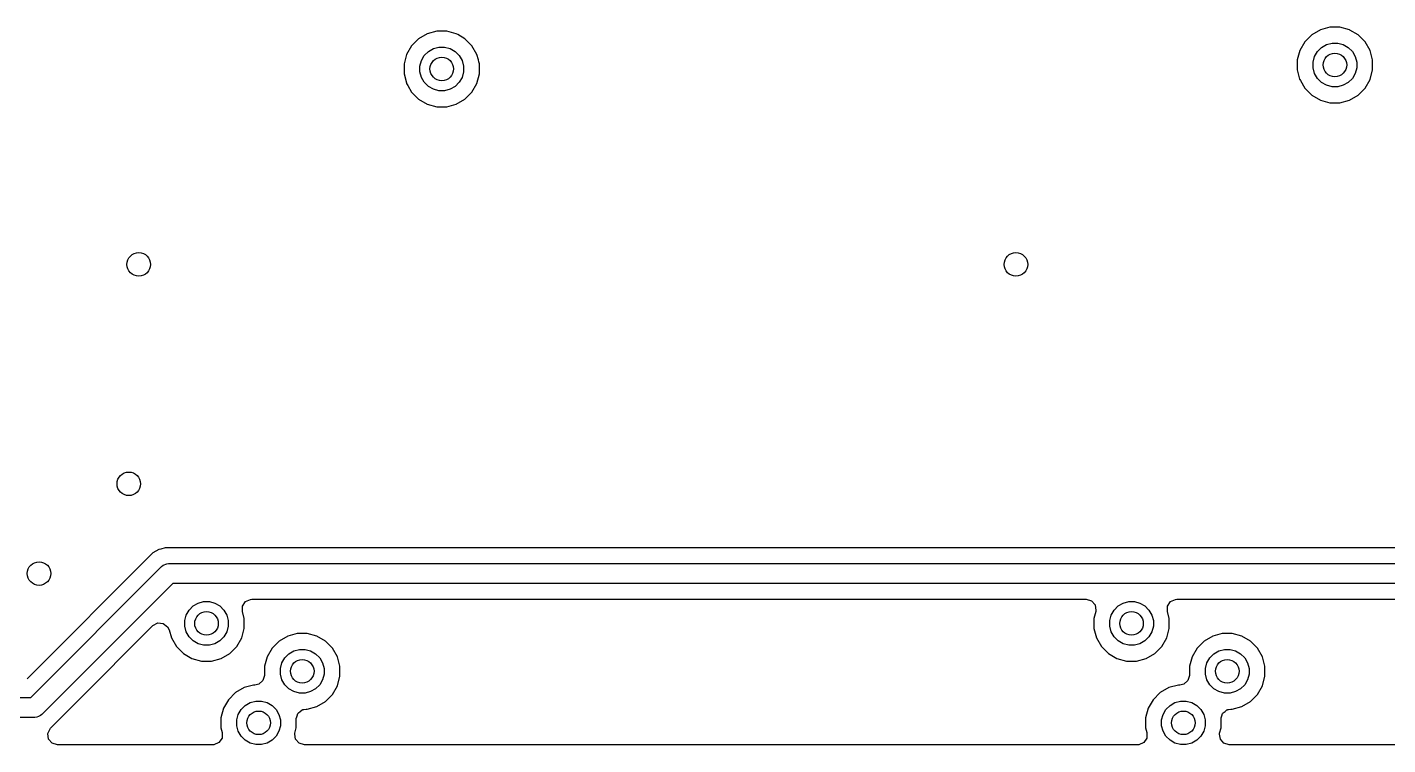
# Model space of a CAD drawing. Extents: x 4.96 to 8.86, y -3.82 to -3.08.
# Drawn here: x 6.664 to 7.347, y -3.821 to -3.461 of the extents above; entities that cross this region are included whole.
import ezdxf

# ---------------------------------------------------------------- set-up
doc = ezdxf.new("R2010")
doc.units = 0
doc.header["$MEASUREMENT"] = 0
doc.layers.add('BLACK', color=7, linetype='CONTINUOUS')

msp = doc.modelspace()

# ---------------------------------------------------------------- linework, layer by layer
at = {"layer": 'BLACK', "linetype": 'CONTINUOUS'}
for p, q in [((6.86038, -3.46686), (6.85686, -3.47038)), ((6.8647, -3.46437), (6.86038, -3.46686)), ((6.86951, -3.46308), (6.8647, -3.46437)), ((6.8647, -3.46437), (6.8647, -3.46437)), ((6.87449, -3.46308), (6.86951, -3.46308)), ((6.8793, -3.46437), (6.87449, -3.46308)), ((6.88005, -3.46481), (6.8793, -3.46437)), ((6.8793, -3.46437), (6.8793, -3.46437)), ((6.8793, -3.46437), (6.8793, -3.46437)), ((6.88362, -3.46686), (6.88005, -3.46481)), ((6.88714, -3.47038), (6.88362, -3.46686)), ((7.30838, -3.46486), (7.30486, -3.46838)), ((7.3127, -3.46237), (7.30838, -3.46486)), ((7.31751, -3.46108), (7.3127, -3.46237)), ((7.3127, -3.46237), (7.3127, -3.46237)), ((7.32249, -3.46108), (7.31751, -3.46108)), ((7.3273, -3.46237), (7.32249, -3.46108)), ((7.32754, -3.46251), (7.3273, -3.46237)), ((7.3273, -3.46237), (7.3273, -3.46237)), ((7.3273, -3.46237), (7.3273, -3.46237)), ((7.33162, -3.46486), (7.32754, -3.46251)), ((7.33514, -3.46838), (7.33162, -3.46486)), ((6.85686, -3.47038), (6.85437, -3.4747)), ((6.86325, -3.47529), (6.86529, -3.47325)), ((6.86529, -3.47325), (6.86778, -3.47182)), ((6.86778, -3.47182), (6.87056, -3.47107)), ((6.87056, -3.47107), (6.87344, -3.47107)), ((6.87344, -3.47107), (6.87622, -3.47182)), ((6.87622, -3.47182), (6.87871, -3.47325)), ((6.87871, -3.47325), (6.88075, -3.47529)), ((6.88963, -3.4747), (6.88714, -3.47038)), ((7.30237, -3.4727), (7.30108, -3.47751)), ((7.30486, -3.46838), (7.30237, -3.4727)), ((7.30237, -3.4727), (7.30237, -3.4727)), ((7.30982, -3.47578), (7.31125, -3.47329)), ((7.31125, -3.47329), (7.31329, -3.47125)), ((7.31329, -3.47125), (7.31578, -3.46982)), ((7.31578, -3.46982), (7.31856, -3.46907)), ((7.31856, -3.46907), (7.32144, -3.46907)), ((7.32144, -3.46907), (7.32422, -3.46982)), ((7.32422, -3.46982), (7.32671, -3.47125)), ((7.32671, -3.47125), (7.32875, -3.47329)), ((7.32875, -3.47329), (7.33018, -3.47578)), ((7.33763, -3.4727), (7.33514, -3.46838)), ((7.33892, -3.47751), (7.33763, -3.4727)), ((6.85437, -3.4747), (6.85308, -3.47951)), ((6.85308, -3.47951), (6.85308, -3.48449)), ((6.85437, -3.4747), (6.85437, -3.4747)), ((6.85437, -3.4747), (6.85437, -3.4747)), ((6.86107, -3.48056), (6.86182, -3.47778)), ((6.86107, -3.48344), (6.86107, -3.48056)), ((6.86182, -3.47778), (6.86325, -3.47529)), ((6.88075, -3.47529), (6.88218, -3.47778)), ((6.88218, -3.47778), (6.88293, -3.48056)), ((6.88293, -3.48056), (6.88293, -3.48344)), ((6.89038, -3.47751), (6.88963, -3.4747)), ((6.89062, -3.47838), (6.89038, -3.47751)), ((6.89063, -3.47845), (6.89062, -3.47838)), ((6.89064, -3.47849), (6.89063, -3.47845)), ((6.89063, -3.47845), (6.89063, -3.47845)), ((6.89092, -3.47951), (6.89064, -3.47849)), ((6.89092, -3.48449), (6.89092, -3.47951)), ((7.30108, -3.47751), (7.30108, -3.48249)), ((7.30907, -3.47856), (7.30982, -3.47578)), ((7.30907, -3.48144), (7.30907, -3.47856)), ((7.33018, -3.47578), (7.33093, -3.47856)), ((7.33093, -3.47856), (7.33093, -3.48144)), ((7.33892, -3.48249), (7.33892, -3.47751)), ((6.85308, -3.48449), (6.85427, -3.48893)), ((6.86182, -3.48622), (6.86107, -3.48344)), ((6.86325, -3.48871), (6.86182, -3.48622)), ((6.88218, -3.48622), (6.88075, -3.48871)), ((6.88293, -3.48344), (6.88218, -3.48622)), ((6.88963, -3.4893), (6.89092, -3.48449)), ((7.30108, -3.48249), (7.30232, -3.4871)), ((7.30232, -3.4871), (7.30237, -3.4873)), ((7.30237, -3.4873), (7.30237, -3.4873)), ((7.30237, -3.4873), (7.3027, -3.48787)), ((7.30982, -3.48422), (7.30907, -3.48144)), ((7.31125, -3.48671), (7.30982, -3.48422)), ((7.31329, -3.48875), (7.31125, -3.48671)), ((7.32875, -3.48671), (7.32671, -3.48875)), ((7.33018, -3.48422), (7.32875, -3.48671)), ((7.33093, -3.48144), (7.33018, -3.48422)), ((7.33514, -3.49162), (7.33763, -3.4873)), ((7.33763, -3.4873), (7.33892, -3.48249)), ((6.85427, -3.48893), (6.85437, -3.4893)), ((6.85437, -3.4893), (6.85437, -3.4893)), ((6.85437, -3.4893), (6.85492, -3.49025)), ((6.85492, -3.49025), (6.85686, -3.49362)), ((6.85686, -3.49362), (6.86038, -3.49714)), ((6.86529, -3.49075), (6.86325, -3.48871)), ((6.86778, -3.49218), (6.86529, -3.49075)), ((6.87056, -3.49293), (6.86778, -3.49218)), ((6.87344, -3.49293), (6.87056, -3.49293)), ((6.87622, -3.49218), (6.87344, -3.49293)), ((6.87871, -3.49075), (6.87622, -3.49218)), ((6.88075, -3.48871), (6.87871, -3.49075)), ((6.88362, -3.49714), (6.88714, -3.49362)), ((6.88714, -3.49362), (6.88963, -3.4893)), ((7.3027, -3.48787), (7.30486, -3.49162)), ((7.30486, -3.49162), (7.30838, -3.49514)), ((7.31578, -3.49018), (7.31329, -3.48875)), ((7.31856, -3.49093), (7.31578, -3.49018)), ((7.32144, -3.49093), (7.31856, -3.49093)), ((7.32422, -3.49018), (7.32144, -3.49093)), ((7.32671, -3.48875), (7.32422, -3.49018)), ((7.33162, -3.49514), (7.33514, -3.49162)), ((6.86038, -3.49714), (6.8647, -3.49963)), ((6.8647, -3.49963), (6.86951, -3.50092)), ((6.86951, -3.50092), (6.86951, -3.50092)), ((6.86951, -3.50092), (6.87449, -3.50092)), ((6.87449, -3.50092), (6.8793, -3.49963)), ((6.87449, -3.50092), (6.87449, -3.50092)), ((6.8793, -3.49963), (6.88362, -3.49714)), ((7.30838, -3.49514), (7.3127, -3.49763)), ((7.3127, -3.49763), (7.31751, -3.49892)), ((7.31751, -3.49892), (7.31751, -3.49892)), ((7.31751, -3.49892), (7.32249, -3.49892)), ((7.32249, -3.49892), (7.3273, -3.49763)), ((7.32249, -3.49892), (7.32249, -3.49892)), ((7.3273, -3.49763), (7.33162, -3.49514)), ((6.72708, -3.72468), (6.664, -3.78776)), ((6.73002, -3.72298), (6.72708, -3.72468)), ((6.72708, -3.72468), (6.72708, -3.72468)), ((6.73112, -3.72269), (6.73002, -3.72298)), ((6.7333, -3.72211), (6.73112, -3.72269)), ((6.7367, -3.72211), (6.7333, -3.72211)), ((7.86764, -3.72211), (6.7367, -3.72211)), ((6.66584, -3.79709), (6.73146, -3.73146)), ((6.73146, -3.73146), (6.73222, -3.73084)), ((6.73222, -3.73084), (6.73402, -3.7301)), ((6.73402, -3.7301), (6.735, -3.73)), ((6.73402, -3.7301), (6.73402, -3.7301)), ((6.735, -3.73), (7.87293, -3.73)), ((6.73707, -3.74), (6.67145, -3.80562)), ((7.875, -3.74), (6.73707, -3.74)), ((6.74382, -3.75578), (6.74525, -3.75329)), ((6.74525, -3.75329), (6.74729, -3.75125)), ((6.74729, -3.75125), (6.74978, -3.74982)), ((6.74978, -3.74982), (6.75256, -3.74907)), ((6.75256, -3.74907), (6.75544, -3.74907)), ((6.75544, -3.74907), (6.75822, -3.74982)), ((6.75822, -3.74982), (6.76071, -3.75125)), ((6.76071, -3.75125), (6.76275, -3.75329)), ((6.76275, -3.75329), (6.76418, -3.75578)), ((6.77199, -3.75404), (6.77205, -3.75129)), ((6.77205, -3.75129), (6.77359, -3.74901)), ((6.77359, -3.74901), (6.77612, -3.74793)), ((6.77612, -3.74793), (6.7767, -3.74789)), ((6.7767, -3.74789), (7.1953, -3.74789)), ((7.1953, -3.74789), (7.19794, -3.74867)), ((7.19794, -3.74867), (7.19974, -3.75075)), ((7.19974, -3.75075), (7.20013, -3.75347)), ((7.20013, -3.75347), (7.20001, -3.75404)), ((7.20782, -3.75578), (7.20925, -3.75329)), ((7.20925, -3.75329), (7.21129, -3.75125)), ((7.21129, -3.75125), (7.21378, -3.74982)), ((7.21378, -3.74982), (7.21656, -3.74907)), ((7.21656, -3.74907), (7.21944, -3.74907)), ((7.21944, -3.74907), (7.22222, -3.74982)), ((7.22222, -3.74982), (7.22471, -3.75125)), ((7.22471, -3.75125), (7.22675, -3.75329)), ((7.22675, -3.75329), (7.22818, -3.75578)), ((7.23599, -3.75404), (7.23605, -3.75129)), ((7.23605, -3.75129), (7.23759, -3.74901)), ((7.23759, -3.74901), (7.24012, -3.74793)), ((7.24012, -3.74793), (7.2407, -3.74789)), ((7.2407, -3.74789), (7.8767, -3.74789)), ((6.72713, -3.7611), (6.72954, -3.75979)), ((6.72954, -3.75979), (6.73229, -3.75998)), ((6.73229, -3.75998), (6.73449, -3.76163)), ((6.74307, -3.75856), (6.74382, -3.75578)), ((6.74307, -3.76144), (6.74307, -3.75856)), ((6.76418, -3.75578), (6.76493, -3.75856)), ((6.76493, -3.75856), (6.76493, -3.76144)), ((6.77292, -3.75751), (6.77199, -3.75404)), ((6.77292, -3.76249), (6.77292, -3.75751)), ((7.20001, -3.75404), (7.19908, -3.75751)), ((7.19908, -3.75751), (7.19908, -3.76249)), ((7.20707, -3.75856), (7.20782, -3.75578)), ((7.20707, -3.76144), (7.20707, -3.75856)), ((7.22818, -3.75578), (7.22893, -3.75856)), ((7.22893, -3.75856), (7.22893, -3.76144)), ((7.23692, -3.75751), (7.23599, -3.75404)), ((7.23692, -3.76249), (7.23692, -3.75751)), ((6.68855, -3.79968), (6.72713, -3.7611)), ((6.73449, -3.76163), (6.7353, -3.76329)), ((6.7353, -3.76329), (6.73637, -3.7673)), ((6.73637, -3.7673), (6.73637, -3.7673)), ((6.73637, -3.7673), (6.73886, -3.77162)), ((6.74382, -3.76422), (6.74307, -3.76144)), ((6.74525, -3.76671), (6.74382, -3.76422)), ((6.74729, -3.76875), (6.74525, -3.76671)), ((6.76275, -3.76671), (6.76071, -3.76875)), ((6.76418, -3.76422), (6.76275, -3.76671)), ((6.76493, -3.76144), (6.76418, -3.76422)), ((6.76914, -3.77162), (6.77163, -3.7673)), ((6.77163, -3.7673), (6.77292, -3.76249)), ((6.7947, -3.76637), (6.79038, -3.76886)), ((6.79951, -3.76508), (6.7947, -3.76637)), ((6.7947, -3.76637), (6.7947, -3.76637)), ((6.80449, -3.76508), (6.79951, -3.76508)), ((6.8093, -3.76637), (6.80449, -3.76508)), ((6.81362, -3.76886), (6.8093, -3.76637)), ((7.19908, -3.76249), (7.20037, -3.7673)), ((7.20037, -3.7673), (7.20286, -3.77162)), ((7.20782, -3.76422), (7.20707, -3.76144)), ((7.20925, -3.76671), (7.20782, -3.76422)), ((7.21129, -3.76875), (7.20925, -3.76671)), ((7.22675, -3.76671), (7.22471, -3.76875)), ((7.22818, -3.76422), (7.22675, -3.76671)), ((7.22893, -3.76144), (7.22818, -3.76422)), ((7.23314, -3.77162), (7.23563, -3.7673)), ((7.23563, -3.7673), (7.23692, -3.76249)), ((7.2587, -3.76637), (7.25438, -3.76886)), ((7.26351, -3.76508), (7.2587, -3.76637)), ((7.2587, -3.76637), (7.2587, -3.76637)), ((7.26849, -3.76508), (7.26351, -3.76508)), ((7.2733, -3.76637), (7.26849, -3.76508)), ((7.27762, -3.76886), (7.2733, -3.76637)), ((6.73886, -3.77162), (6.74238, -3.77514)), ((6.74978, -3.77018), (6.74729, -3.76875)), ((6.75256, -3.77093), (6.74978, -3.77018)), ((6.75544, -3.77093), (6.75256, -3.77093)), ((6.75822, -3.77018), (6.75544, -3.77093)), ((6.76071, -3.76875), (6.75822, -3.77018)), ((6.76562, -3.77514), (6.76914, -3.77162)), ((6.78686, -3.77238), (6.78437, -3.7767)), ((6.79038, -3.76886), (6.78686, -3.77238)), ((6.79529, -3.77525), (6.79778, -3.77382)), ((6.79778, -3.77382), (6.80056, -3.77307)), ((6.80056, -3.77307), (6.80344, -3.77307)), ((6.80344, -3.77307), (6.80622, -3.77382)), ((6.80622, -3.77382), (6.80871, -3.77525)), ((6.81714, -3.77238), (6.81362, -3.76886)), ((6.81963, -3.7767), (6.81714, -3.77238)), ((7.20286, -3.77162), (7.20638, -3.77514)), ((7.21378, -3.77018), (7.21129, -3.76875)), ((7.21656, -3.77093), (7.21378, -3.77018)), ((7.21944, -3.77093), (7.21656, -3.77093)), ((7.22222, -3.77018), (7.21944, -3.77093)), ((7.22471, -3.76875), (7.22222, -3.77018)), ((7.22962, -3.77514), (7.23314, -3.77162)), ((7.25086, -3.77238), (7.24837, -3.7767)), ((7.25438, -3.76886), (7.25086, -3.77238)), ((7.25929, -3.77525), (7.26178, -3.77382)), ((7.26178, -3.77382), (7.26456, -3.77307)), ((7.26456, -3.77307), (7.26744, -3.77307)), ((7.26744, -3.77307), (7.27022, -3.77382)), ((7.27022, -3.77382), (7.27271, -3.77525)), ((7.28114, -3.77238), (7.27762, -3.76886)), ((7.28363, -3.7767), (7.28114, -3.77238)), ((6.74238, -3.77514), (6.7467, -3.77763)), ((6.7467, -3.77763), (6.75151, -3.77892)), ((6.75151, -3.77892), (6.75151, -3.77892)), ((6.75151, -3.77892), (6.75649, -3.77892)), ((6.75649, -3.77892), (6.7613, -3.77763)), ((6.75649, -3.77892), (6.75649, -3.77892)), ((6.7613, -3.77763), (6.76562, -3.77514)), ((6.78437, -3.7767), (6.78308, -3.78151)), ((6.78437, -3.7767), (6.78437, -3.7767)), ((6.79107, -3.78256), (6.79182, -3.77978)), ((6.79182, -3.77978), (6.79325, -3.77729)), ((6.79325, -3.77729), (6.79529, -3.77525)), ((6.80871, -3.77525), (6.81075, -3.77729)), ((6.81075, -3.77729), (6.81218, -3.77978)), ((6.81218, -3.77978), (6.81293, -3.78256)), ((6.82092, -3.78151), (6.81963, -3.7767)), ((7.20638, -3.77514), (7.2107, -3.77763)), ((7.2107, -3.77763), (7.21551, -3.77892)), ((7.21551, -3.77892), (7.21551, -3.77892)), ((7.21551, -3.77892), (7.22049, -3.77892)), ((7.22049, -3.77892), (7.2253, -3.77763)), ((7.22049, -3.77892), (7.22049, -3.77892)), ((7.2253, -3.77763), (7.22962, -3.77514)), ((7.24837, -3.7767), (7.24708, -3.78151)), ((7.24837, -3.7767), (7.24837, -3.7767)), ((7.25507, -3.78256), (7.25582, -3.77978)), ((7.25582, -3.77978), (7.25725, -3.77729)), ((7.25725, -3.77729), (7.25929, -3.77525)), ((7.27271, -3.77525), (7.27475, -3.77729)), ((7.27475, -3.77729), (7.27618, -3.77978)), ((7.27618, -3.77978), (7.27693, -3.78256)), ((7.28492, -3.78151), (7.28363, -3.7767)), ((6.78308, -3.78604), (6.78231, -3.78868)), ((6.78308, -3.78151), (6.78308, -3.78604)), ((6.79107, -3.78544), (6.79107, -3.78256)), ((6.79182, -3.78822), (6.79107, -3.78544)), ((6.81293, -3.78544), (6.81218, -3.78822)), ((6.81293, -3.78256), (6.81293, -3.78544)), ((6.81963, -3.7913), (6.82092, -3.78649)), ((6.82092, -3.78649), (6.82092, -3.78151)), ((7.24708, -3.78604), (7.24631, -3.78868)), ((7.24708, -3.78151), (7.24708, -3.78604)), ((7.25507, -3.78544), (7.25507, -3.78256)), ((7.25582, -3.78822), (7.25507, -3.78544)), ((7.27693, -3.78544), (7.27618, -3.78822)), ((7.27693, -3.78256), (7.27693, -3.78544)), ((7.28363, -3.7913), (7.28492, -3.78649)), ((7.28492, -3.78649), (7.28492, -3.78151)), ((6.77282, -3.79221), (6.76851, -3.7947)), ((6.77763, -3.79093), (6.77282, -3.79221)), ((6.77282, -3.79221), (6.77282, -3.79221)), ((6.7782, -3.79093), (6.77763, -3.79093)), ((6.78023, -3.79048), (6.7782, -3.79093)), ((6.78231, -3.78868), (6.78023, -3.79048)), ((6.79325, -3.79071), (6.79182, -3.78822)), ((6.79529, -3.79275), (6.79325, -3.79071)), ((6.79778, -3.79418), (6.79529, -3.79275)), ((6.80056, -3.79493), (6.79778, -3.79418)), ((6.80622, -3.79418), (6.80344, -3.79493)), ((6.80871, -3.79275), (6.80622, -3.79418)), ((6.81075, -3.79071), (6.80871, -3.79275)), ((6.81218, -3.78822), (6.81075, -3.79071)), ((6.81714, -3.79562), (6.81963, -3.7913)), ((7.2367, -3.79221), (7.23238, -3.7947)), ((7.24151, -3.79093), (7.2367, -3.79221)), ((7.2367, -3.79221), (7.2367, -3.79221)), ((7.2422, -3.79093), (7.24151, -3.79093)), ((7.24423, -3.79048), (7.2422, -3.79093)), ((7.24631, -3.78868), (7.24423, -3.79048)), ((7.25725, -3.79071), (7.25582, -3.78822)), ((7.25929, -3.79275), (7.25725, -3.79071)), ((7.26178, -3.79418), (7.25929, -3.79275)), ((7.26456, -3.79493), (7.26178, -3.79418)), ((7.27022, -3.79418), (7.26744, -3.79493)), ((7.27271, -3.79275), (7.27022, -3.79418)), ((7.27475, -3.79071), (7.27271, -3.79275)), ((7.27618, -3.78822), (7.27475, -3.79071)), ((7.28114, -3.79562), (7.28363, -3.7913)), ((6.66, -3.79709), (6.66584, -3.79709)), ((6.67572, -3.81251), (6.68855, -3.79968)), ((6.76499, -3.79823), (6.7625, -3.80254)), ((6.76851, -3.7947), (6.76499, -3.79823)), ((6.77138, -3.80313), (6.77341, -3.8011)), ((6.77341, -3.8011), (6.77591, -3.79966)), ((6.77591, -3.79966), (6.77869, -3.79891)), ((6.77869, -3.79891), (6.78156, -3.79891)), ((6.78156, -3.79891), (6.78434, -3.79966)), ((6.78434, -3.79966), (6.78684, -3.8011)), ((6.78684, -3.8011), (6.78887, -3.80313)), ((6.80344, -3.79493), (6.80056, -3.79493)), ((6.8093, -3.80163), (6.81362, -3.79914)), ((6.81362, -3.79914), (6.81714, -3.79562)), ((7.22886, -3.79823), (7.22637, -3.80254)), ((7.23238, -3.7947), (7.22886, -3.79823)), ((7.23525, -3.80313), (7.23729, -3.8011)), ((7.23729, -3.8011), (7.23978, -3.79966)), ((7.23978, -3.79966), (7.24256, -3.79891)), ((7.24256, -3.79891), (7.24544, -3.79891)), ((7.24544, -3.79891), (7.24822, -3.79966)), ((7.24822, -3.79966), (7.25071, -3.8011)), ((7.25071, -3.8011), (7.25274, -3.80313)), ((7.26744, -3.79493), (7.26456, -3.79493)), ((7.2733, -3.80163), (7.27762, -3.79914)), ((7.27762, -3.79914), (7.28114, -3.79562)), ((6.66791, -3.80709), (6.66, -3.80709)), ((6.66889, -3.80699), (6.66791, -3.80709)), ((6.66964, -3.80668), (6.66889, -3.80699)), ((6.66889, -3.80699), (6.66889, -3.80699)), ((6.67069, -3.80624), (6.66964, -3.80668)), ((6.67145, -3.80562), (6.67069, -3.80624)), ((6.67069, -3.80624), (6.67069, -3.80624)), ((6.7625, -3.80254), (6.76121, -3.80735)), ((6.76121, -3.80735), (6.76121, -3.81233)), ((6.7625, -3.80254), (6.7625, -3.80254)), ((6.7692, -3.8084), (6.76994, -3.80562)), ((6.76994, -3.80562), (6.77138, -3.80313)), ((6.78887, -3.80313), (6.79031, -3.80562)), ((6.79031, -3.80562), (6.79105, -3.8084)), ((6.79904, -3.80756), (6.79907, -3.80732)), ((6.79904, -3.81233), (6.79904, -3.80756)), ((6.79907, -3.80732), (6.79949, -3.80626)), ((6.79949, -3.80626), (6.79982, -3.80516)), ((6.79982, -3.80516), (6.8, -3.805)), ((6.8, -3.805), (6.80009, -3.80477)), ((6.80009, -3.80477), (6.80103, -3.80411)), ((6.80103, -3.80411), (6.8019, -3.80336)), ((6.8019, -3.80336), (6.80218, -3.8033)), ((6.80218, -3.8033), (6.80234, -3.80318)), ((6.80234, -3.80318), (6.80281, -3.80316)), ((6.80281, -3.80316), (6.80392, -3.80292)), ((6.80392, -3.80292), (6.80449, -3.80292)), ((6.80449, -3.80292), (6.8093, -3.80163)), ((6.80449, -3.80292), (6.80449, -3.80292)), ((7.22637, -3.80254), (7.22508, -3.80735)), ((7.22508, -3.80735), (7.22508, -3.81233)), ((7.22637, -3.80254), (7.22637, -3.80254)), ((7.23307, -3.8084), (7.23381, -3.80562)), ((7.23381, -3.80562), (7.23525, -3.80313)), ((7.25274, -3.80313), (7.25418, -3.80562)), ((7.25418, -3.80562), (7.25493, -3.8084)), ((7.26291, -3.80756), (7.26294, -3.80732)), ((7.26291, -3.81233), (7.26291, -3.80756)), ((7.26294, -3.80732), (7.26337, -3.80626)), ((7.26337, -3.80626), (7.26369, -3.80516)), ((7.26369, -3.80516), (7.26387, -3.805)), ((7.26387, -3.805), (7.26397, -3.80477)), ((7.26397, -3.80477), (7.2649, -3.80411)), ((7.2649, -3.80411), (7.26577, -3.80336)), ((7.26577, -3.80336), (7.26605, -3.8033)), ((7.26605, -3.8033), (7.26621, -3.80318)), ((7.26621, -3.80318), (7.26668, -3.80316)), ((7.26668, -3.80316), (7.2678, -3.80292)), ((7.2678, -3.80292), (7.26849, -3.80292)), ((7.26849, -3.80292), (7.2733, -3.80163)), ((7.26849, -3.80292), (7.26849, -3.80292)), ((6.67434, -3.81527), (6.67548, -3.81277)), ((6.67548, -3.81277), (6.67572, -3.81251)), ((6.76121, -3.81233), (6.76184, -3.8147)), ((6.76184, -3.8147), (6.76178, -3.81745)), ((6.7692, -3.81128), (6.7692, -3.8084)), ((6.76994, -3.81406), (6.7692, -3.81128)), ((6.77138, -3.81655), (6.76994, -3.81406)), ((6.79031, -3.81406), (6.78887, -3.81655)), ((6.79105, -3.81128), (6.79031, -3.81406)), ((6.79105, -3.8084), (6.79105, -3.81128)), ((6.79827, -3.81549), (6.7983, -3.81509)), ((6.7983, -3.81509), (6.79904, -3.81233)), ((7.22508, -3.81233), (7.22571, -3.8147)), ((7.22571, -3.8147), (7.22565, -3.81745)), ((7.23307, -3.81128), (7.23307, -3.8084)), ((7.23381, -3.81406), (7.23307, -3.81128)), ((7.23525, -3.81655), (7.23381, -3.81406)), ((7.25418, -3.81406), (7.25274, -3.81655)), ((7.25493, -3.81128), (7.25418, -3.81406)), ((7.25493, -3.8084), (7.25493, -3.81128)), ((7.26214, -3.81549), (7.26218, -3.81509)), ((7.26218, -3.81509), (7.26291, -3.81233)), ((6.67473, -3.81799), (6.67434, -3.81527)), ((6.67653, -3.82007), (6.67473, -3.81799)), ((6.67917, -3.82085), (6.67653, -3.82007)), ((6.75713, -3.82085), (6.67917, -3.82085)), ((6.75771, -3.82081), (6.75713, -3.82085)), ((6.76024, -3.81973), (6.75771, -3.82081)), ((6.76178, -3.81745), (6.76024, -3.81973)), ((6.77341, -3.81859), (6.77138, -3.81655)), ((6.77591, -3.82003), (6.77341, -3.81859)), ((6.77869, -3.82077), (6.77591, -3.82003)), ((6.78156, -3.82077), (6.77869, -3.82077)), ((6.78434, -3.82003), (6.78156, -3.82077)), ((6.78684, -3.81859), (6.78434, -3.82003)), ((6.78887, -3.81655), (6.78684, -3.81859)), ((6.79868, -3.81799), (6.79827, -3.81549)), ((6.80048, -3.82007), (6.79868, -3.81799)), ((6.80312, -3.82085), (6.80048, -3.82007)), ((7.221, -3.82085), (6.80312, -3.82085)), ((7.22158, -3.82081), (7.221, -3.82085)), ((7.22411, -3.81973), (7.22158, -3.82081)), ((7.22565, -3.81745), (7.22411, -3.81973)), ((7.23729, -3.81859), (7.23525, -3.81655)), ((7.23978, -3.82003), (7.23729, -3.81859)), ((7.24256, -3.82077), (7.23978, -3.82003)), ((7.24544, -3.82077), (7.24256, -3.82077)), ((7.24822, -3.82003), (7.24544, -3.82077)), ((7.25071, -3.81859), (7.24822, -3.82003)), ((7.25274, -3.81655), (7.25071, -3.81859)), ((7.26255, -3.81799), (7.26214, -3.81549)), ((7.26436, -3.82007), (7.26255, -3.81799)), ((7.267, -3.82085), (7.26436, -3.82007)), ((7.647, -3.82085), (7.267, -3.82085))]:
    msp.add_line(p, q, dxfattribs=at)
at = {"layer": 'BLACK'}
for centre in [(6.872, -3.482), (7.32, -3.48), (6.72, -3.58), (7.16, -3.58), (6.715, -3.69), (6.67, -3.735), (6.754, -3.76), (7.218, -3.76), (6.802, -3.784), (7.266, -3.784), (6.78013, -3.80984), (7.244, -3.80984)]:
    msp.add_circle(centre, 0.00591, dxfattribs=at)

doc.saveas('drawing.dxf')
